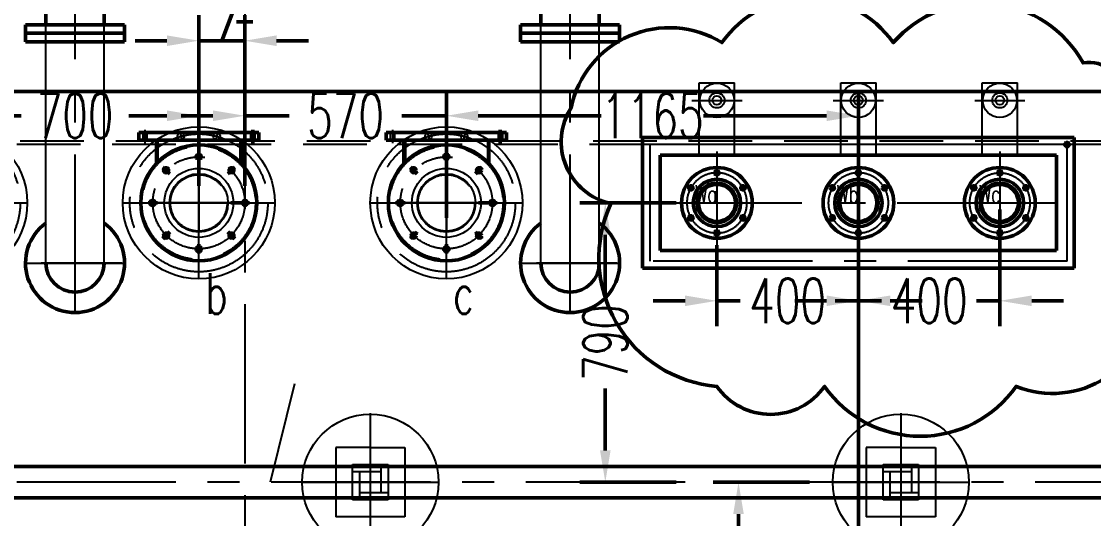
# Model space of a CAD drawing. Header units: millimetres. Extents: x 71406 to 93150, y 2492 to 17792.
# Drawn here: x 76297 to 79328, y 6740 to 8147 of the extents above; entities that cross this region are included whole.
import ezdxf

# ---------------------------------------------------------------- set-up
doc = ezdxf.new("R2010")
doc.units = ezdxf.units.MM
doc.header["$LTSCALE"] = 360
for name, pattern in [('ACAD_ISO04W100', [30, 24, -3, 0, -3]), ('CENTER', [2, 1.25, -0.25, 0.25, -0.25]), ('CENTER2', [28.575, 19.05, -3.175, 3.175, -3.175]), ('DASHED', [0.75, 0.5, -0.25]), ('PHANTOM', [2.5, 1.25, -0.25, 0.25, -0.25, 0.25, -0.25]), ('PHANTOM2', [1.25, 0.625, -0.125, 0.125, -0.125, 0.125, -0.125])]:
    doc.linetypes.add(name, pattern=pattern)
for name, color, linetype, lineweight in [('0粗实线层', 7, 'Continuous', 50), ('1虚线层', 5, 'DASHED', 25), ('2中心线层', 1, 'CENTER', 25), ('3双点划线层', 4, 'PHANTOM', 25), ('5文字层', 6, 'Continuous', 25), ('6标注层', 3, 'Continuous', 25)]:
    doc.layers.add(name, color=color, linetype=linetype, lineweight=lineweight)
for name, color, linetype in [('3', 1, 'PHANTOM2'), ('3中心线层', 1, 'ACAD_ISO04W100'), ('4', 2, 'Continuous'), ('5', 3, 'Continuous'), ('中心线', 1, 'CENTER2')]:
    doc.layers.add(name, color=color, linetype=linetype)
doc.styles.add('DFT', font='txt.shx', dxfattribs={"width": 0.67, "height": 5, "bigfont": 'dft.shx'})
doc.styles.get("Standard").update_dxf_attribs({"font": 'txt.shx', "width": 0.67, "bigfont": 'hztxt.shx'})
doc.styles.add('TH_GBDIM', font='txt.shx', dxfattribs={"width": 0.67, "bigfont": 'hztxt.shx'})
doc.dimstyles.new('TH_GBDIM', dxfattribs={"dimscale": 36, "dimtxt": 3.5, "dimasz": 2.5, "dimexe": 2, "dimexo": 0, "dimgap": 1.5, "dimtad": 0, "dimtoh": 1, "dimdec": 1, "dimdsep": 46, "dimtxsty": 'TH_GBDIM', "dimcen": 2.5, "dimclrd": 3, "dimclre": 3, "dimclrt": 6, "dimadec": 0, "dimazin": 2, "dimtfac": 0.714286, "dimtdec": 1, "dimtmove": 0, "dimatfit": 3, "dimfxl": 2, "dimtzin": 0, "dimlwd": -1, "dimlwe": -1, "dimarcsym": 0})

# ---------------------------------------------------------------- blocks, each defined once
blk = doc.blocks.new('A$C081C12F3')
blk.add_line((2751.4, 2404.2), (-3098.6, 2404.2))
at = {"layer": '1虚线层'}
for p, q in [((2611.4, 2264.2), (-2958.6, 2264.2)), ((2601.4, 2254.2), (-2948.6, 2254.2))]:
    blk.add_line(p, q, dxfattribs=at)
blk = doc.blocks.new('A$C549328E6')
at = {"layer": '2中心线层', "color": 1}
for p, q in [((195.5, 497.5), (195.5, 106.5)), ((0, 302), (391, 302))]:
    blk.add_line(p, q, dxfattribs=at)
at = {"layer": '4'}
for p, q in [((97.5, 400), (97.5, 204)), ((195.5, 400), (97.5, 400)), ((195.5, 400), (293.5, 400)), ((293.5, 400), (293.5, 204)), ((145.5, 352), (245.5, 352)), ((145.5, 252), (145.5, 352)), ((225.5, 352), (225.5, 272)), ((245.5, 352), (245.5, 252)), ((145.5, 332), (225.5, 332)), ((165.5, 252), (165.5, 332)), ((245.5, 252), (145.5, 252)), ((245.5, 272), (165.5, 272)), ((293.5, 204), (97.5, 204))]:
    blk.add_line(p, q, dxfattribs=at)
blk.add_circle((195.5, 302), 192.5, dxfattribs=at)
blk = doc.blocks.new('中压升高座')
blk.add_line((3746.1, 2059.1), (3746.1, 2006.1))
blk.add_line((3746.1, 2059.1), (3746.1, 2006.1))
for centre, radius in [((3746.1, 1984.1), 215), ((3695.6, 2172.4), 9.5), ((3796.6, 2172.4), 9.5)]:
    blk.add_circle(centre, radius)
at = {"color": 2}
for radius in [97.5, 82.5]:
    blk.add_circle((3746.1, 1984.1), radius, dxfattribs=at)
at = {"layer": '0粗实线层'}
for p, q in [((3576.1, 2161.1), (3576.1, 2183.1)), ((3576.1, 2183.1), (3916.1, 2183.1)), ((3916.1, 2183.1), (3916.1, 2161.1)), ((3916.1, 2161.1), (3576.1, 2161.1)), ((3626.1, 2161.1), (3626.1, 2095.9)), ((3866.1, 2161.1), (3866.1, 2095.9))]:
    blk.add_line(p, q, dxfattribs=at)
at = {"layer": '0粗实线层', "color": 1}
blk.add_line((3898.6, 2190.8), (3898.6, 2153), dxfattribs=at)
at = {"layer": '0粗实线层', "color": 1, "linetype": 'CENTER'}
for p, q in [((3746.1, 2127.7), (3746.1, 2100.5)), ((3644.6, 2085.6), (3663.8, 2066.4)), ((3847.6, 2085.6), (3828.4, 2066.4)), ((3602.5, 1984.1), (3629.7, 1984.1)), ((3864, 1984.1), (3836.8, 1984.1)), ((3889.7, 1984.1), (3862.5, 1984.1)), ((3644.6, 1882.5), (3663.8, 1901.8)), ((3847.6, 1882.5), (3828.4, 1901.8)), ((3746.1, 1840.5), (3746.1, 1867.7))]:
    blk.add_line(p, q, dxfattribs=at)
at = {"layer": '0粗实线层'}
for centre, radius in [((3746.1, 1984.1), 164), ((3746.1, 2114.7), 7), ((3653.7, 2076.5), 7), ((3838.5, 2076.5), 7), ((3615.4, 1984.1), 7), ((3876.8, 1984.1), 7), ((3653.7, 1891.7), 7), ((3838.5, 1891.7), 7), ((3746.1, 1853.4), 7)]:
    blk.add_circle(centre, radius, dxfattribs=at)
at = {"layer": '1虚线层', "color": 5}
for p, q in [((3587.6, 2183.1), (3587.6, 2161.1)), ((3599.6, 2183.1), (3599.6, 2161.1)), ((3892.6, 2183.1), (3892.6, 2161.1)), ((3904.6, 2183.1), (3904.6, 2161.1)), ((3630.1, 2161.1), (3630.1, 2100)), ((3862.1, 2161.1), (3862.1, 2100))]:
    blk.add_line(p, q, dxfattribs=at)
blk.add_circle((3746.1, 1984.1), 160, dxfattribs=at)
at = {"layer": '2中心线层', "color": 1}
for p, q in [((3593.6, 2190.8), (3593.6, 2153)), ((3898.6, 2190.8), (3898.6, 2153))]:
    blk.add_line(p, q, dxfattribs=at)
at = {"layer": '2中心线层'}
for p, q in [((3746.1, 1769.1), (3746.1, 2199.1)), ((3693.2, 2181.6), (3698.1, 2163.3)), ((3799, 2181.6), (3794.1, 2163.3)), ((3531.1, 1984.1), (3961.1, 1984.1)), ((3611.1, 1984.1), (3881.1, 1984.1)), ((3881.1, 1984.1), (3611.1, 1984.1))]:
    blk.add_line(p, q, dxfattribs=at)
for radius in [195, 130]:
    blk.add_circle((3746.1, 1984.1), radius, dxfattribs=at)
at = {"layer": '3双点划线层', "color": 4}
blk.add_circle((3746.1, 1984.1), 80, dxfattribs=at)
at = {"layer": '中心线'}
for p, q in [((3746.1, 1912.9), (3746.1, 2063.5)), ((3746.1, 1912.9), (3746.1, 2063.5)), ((3746.1, 2055.2), (3746.1, 1904.6)), ((3746.1, 2055.2), (3746.1, 1904.6))]:
    blk.add_line(p, q, dxfattribs=at)
blk = doc.blocks.new('WY-FL')
blk.add_circle((-4796.1, 1328.2), 100)
at = {"color": 4}
for radius in [67, 56]:
    blk.add_circle((-4796.1, 1328.2), radius, dxfattribs=at)
at = {"color": 0}
for centre, radius in [((-4796.1, 1413.2), 6), ((-4796.1, 1413.2), 6), ((-4869.7, 1370.7), 6), ((-4869.7, 1370.7), 6), ((-4796.1, 1328.2), 52.5), ((-4796.1, 1328.2), 52.5), ((-4722.5, 1370.7), 6), ((-4869.7, 1285.7), 6), ((-4869.7, 1285.7), 6), ((-4722.5, 1285.7), 6), ((-4722.5, 1285.7), 6), ((-4796.1, 1243.2), 6), ((-4796.1, 1243.2), 6)]:
    blk.add_circle(centre, radius, dxfattribs=at)
at = {"layer": '2中心线层'}
blk.add_line((-4796.1, 1473.2), (-4796.1, 1183.2), dxfattribs=at)
at = {"layer": '3中心线层'}
blk.add_circle((-4796.1, 1328.2), 85, dxfattribs=at)
blk.add_circle((-4796.1, 1328.2), 85, dxfattribs=at)
blk.add_circle((-4796.1, 1328.2), 85, dxfattribs=at)
blk = doc.blocks.new('A$C209D22CB')
at = {"color": 6}
blk.add_circle((800, 420), 6, dxfattribs=at)
at = {"layer": '0粗实线层', "color": 0}
for p, q in [((820, 440), (-400, 440)), ((-400, 440), (-400, 70)), ((820, 70), (820, 440)), ((770, 390), (-350, 390)), ((-350, 390), (-350, 120)), ((770, 120), (770, 390)), ((770, 120), (-350, 120)), ((820, 70), (-400, 70))]:
    blk.add_line(p, q, dxfattribs=at)
at = {"layer": '2中心线层'}
for p, q in [((210, 70), (210, 440)), ((-400, 255), (820, 255))]:
    blk.add_line(p, q, dxfattribs=at)
at = {"layer": '2中心线层', "color": 1}
for p, q in [((800, 420), (-380, 420)), ((-380, 420), (-380, 90)), ((800, 90), (800, 420)), ((800, 90), (-380, 90))]:
    blk.add_line(p, q, dxfattribs=at)
at = {"xscale": -1}
for p in [(-4986.1, -1073.2), (-4586.1, -1073.2)]:
    blk.add_blockref('WY-FL', p, dxfattribs=at)
blk.add_blockref('WY-FL', (5406.1, -1073.2))
at = {"layer": '5文字层', "style": 'DFT', "width": 0.67}
for s, p in [('Wa', (-251.3, 255)), ('Wb', (148.7, 255)), ('Wc', (551.3, 255))]:
    blk.add_text(s, height=50, dxfattribs=at).set_placement(p)
blk = doc.blocks.new('低压侧联管')
at = {"color": 0}
for centre, radius, start, end in [((-485, -850), 140, 126.1063, 53.8937), ((915, -850), 140, 126.1063, 53.8937), ((-485, -850), 82.5, 180, 0), ((915, -850), 82.5, 180, 0)]:
    blk.add_arc(centre, radius, start, end, dxfattribs=at)
at = {"layer": '0粗实线层', "color": 0}
for p, q in [((-567.5, -176), (-567.5, -100)), ((-402.5, -176), (-402.5, -100)), ((832.5, -176), (832.5, -100)), ((997.5, -176), (997.5, -100)), ((-625, -176), (-345, -176)), ((-625, -224), (-625, -176)), ((-345, -224), (-345, -176)), ((-28, -167.5), (18, -167.5)), ((775, -176), (1055, -176)), ((775, -224), (775, -176)), ((1055, -224), (1055, -176)), ((-625, -200), (-345, -200)), ((-597.4, -200), (-377.4, -200)), ((775, -200), (1055, -200)), ((802.6, -200), (1022.6, -200)), ((-625, -224), (-345, -224)), ((775, -224), (1055, -224))]:
    blk.add_line(p, q, dxfattribs=at)
at = {"layer": '2中心线层'}
for p, q in [((-485, -993), (-485, -11.3)), ((915, -993), (915, -11.3)), ((-485, -935.5), (-485, -764.5)), ((915, -935.5), (915, -764.5)), ((-628, -850), (-342, -850)), ((-570.5, -850), (-399.5, -850)), ((772, -850), (1058, -850)), ((829.5, -850), (1000.5, -850))]:
    blk.add_line(p, q, dxfattribs=at)
at = {"layer": '3'}
for p, q in [((-355.3, -850), (-614.5, -850)), ((-352.8, -850), (-612.1, -850)), ((-352.7, -850), (-612, -850)), ((1044.7, -850), (785.5, -850)), ((1047.2, -850), (787.9, -850)), ((1047.3, -850), (788, -850))]:
    blk.add_line(p, q, dxfattribs=at)
at = {"layer": '5', "color": 0}
for p, q in [((-567.5, -850), (-567.5, -174)), ((-402.5, -850), (-402.5, -174)), ((832.5, -850), (832.5, -174)), ((997.5, -850), (997.5, -174))]:
    blk.add_line(p, q, dxfattribs=at)
blk = doc.blocks.new('*D881')
at = {"layer": '0粗实线层', "color": 3, "transparency": 16777216}
for p, q in [((76098.4, 7655.3), (76098.4, 7951.8)), ((76798.4, 7681.8), (76798.4, 7951.8)), ((76188.4, 7879.8), (76295.9, 7879.8)), ((76708.4, 7879.8), (76600.8, 7879.8))]:
    blk.add_line(p, q, dxfattribs=at)
for points in [[(76188.4, 7894.8), (76188.4, 7864.8), (76098.4, 7879.8)], [(76708.4, 7894.8), (76708.4, 7864.8), (76798.4, 7879.8)]]:
    blk.add_solid(points, dxfattribs=at)
at = {"layer": 'Defpoints', "color": 0, "transparency": 16777216}
for p in [(76798.4, 7879.8), (76798.4, 7681.8), (76098.4, 7655.3)]:
    blk.add_point(p, dxfattribs=at)
at = {"layer": '0粗实线层', "color": 6, "transparency": 16777216, "insert": (76448.4, 7879.8), "char_height": 126, "attachment_point": 5, "style": 'TH_GBDIM'}
blk.add_mtext('700', dxfattribs=at)
blk = doc.blocks.new('*D882')
at = {"layer": '0粗实线层', "color": 3, "transparency": 16777216}
for p, q in [((76863.4, 8092), (76941.9, 8301.3)), ((76941.9, 8301.3), (77049.9, 8301.3)), ((76798.4, 7681.8), (76798.4, 8164)), ((76928.4, 7894), (76928.4, 8164)), ((76708.4, 8092), (76618.4, 8092)), ((76798.4, 8092), (76928.4, 8092)), ((76798.4, 8092), (76928.4, 8092)), ((77018.4, 8092), (77108.4, 8092))]:
    blk.add_line(p, q, dxfattribs=at)
for points in [[(76708.4, 8107), (76708.4, 8077), (76798.4, 8092)], [(77018.4, 8107), (77018.4, 8077), (76928.4, 8092)]]:
    blk.add_solid(points, dxfattribs=at)
at = {"layer": 'Defpoints', "color": 0, "transparency": 16777216}
for p in [(76928.4, 8092), (76928.4, 7894), (76798.4, 7681.8)]:
    blk.add_point(p, dxfattribs=at)
at = {"layer": '0粗实线层', "color": 6, "transparency": 16777216, "insert": (77195.3, 8301.3), "char_height": 126, "attachment_point": 5, "style": 'TH_GBDIM'}
blk.add_mtext('130', dxfattribs=at)
blk = doc.blocks.new('*D844')
at = {"layer": '0粗实线层', "color": 3, "transparency": 16777216}
for p, q in [((76928.4, 7681.8), (76928.4, 7951.8)), ((77498.4, 7681.8), (77498.4, 7951.8)), ((76838.4, 7879.8), (76748.4, 7879.8)), ((76928.4, 7879.8), (77053.8, 7879.8)), ((77498.4, 7879.8), (77372.9, 7879.8)), ((77588.4, 7879.8), (77678.4, 7879.8))]:
    blk.add_line(p, q, dxfattribs=at)
for points in [[(76838.4, 7894.8), (76838.4, 7864.8), (76928.4, 7879.8)], [(77588.4, 7894.8), (77588.4, 7864.8), (77498.4, 7879.8)]]:
    blk.add_solid(points, dxfattribs=at)
at = {"layer": 'Defpoints', "color": 0, "transparency": 16777216}
for p in [(77498.4, 7879.8), (76928.4, 7681.8), (77498.4, 7681.8)]:
    blk.add_point(p, dxfattribs=at)
at = {"layer": '0粗实线层', "color": 6, "transparency": 16777216, "insert": (77213.4, 7879.8), "char_height": 126, "attachment_point": 5, "style": 'TH_GBDIM'}
blk.add_mtext('570', dxfattribs=at)
blk = doc.blocks.new('*D883')
at = {"layer": '0粗实线层', "color": 3, "transparency": 16777216}
for p, q in [((77498.4, 7590.9), (77498.4, 7951.8)), ((78663.4, 7602.3), (78663.4, 7951.8)), ((77588.4, 7879.8), (77936.5, 7879.8)), ((78573.4, 7879.8), (78225.2, 7879.8))]:
    blk.add_line(p, q, dxfattribs=at)
for points in [[(77588.4, 7894.8), (77588.4, 7864.8), (77498.4, 7879.8)], [(78573.4, 7894.8), (78573.4, 7864.8), (78663.4, 7879.8)]]:
    blk.add_solid(points, dxfattribs=at)
at = {"layer": 'Defpoints', "color": 0, "transparency": 16777216}
for p in [(78663.4, 7879.8), (77498.4, 7590.9), (78663.4, 7602.3)]:
    blk.add_point(p, dxfattribs=at)
at = {"layer": '0粗实线层', "color": 6, "transparency": 16777216, "insert": (78080.9, 7879.8), "char_height": 126, "attachment_point": 5, "style": 'TH_GBDIM'}
blk.add_mtext('1165', dxfattribs=at)
blk = doc.blocks.new('*D884')
at = {"layer": '0粗实线层', "color": 3, "transparency": 16777216}
for p, q in [((78663.4, 7542.3), (78663.4, 4979.3)), ((79063.4, 4713.8), (79063.4, 5123.3)), ((78573.4, 5051.3), (78483.4, 5051.3)), ((78663.4, 5051.3), (78729.1, 5051.3)), ((79063.4, 5051.3), (78997.6, 5051.3)), ((79153.4, 5051.3), (79243.4, 5051.3))]:
    blk.add_line(p, q, dxfattribs=at)
for points in [[(78573.4, 5066.3), (78573.4, 5036.3), (78663.4, 5051.3)], [(79153.4, 5066.3), (79153.4, 5036.3), (79063.4, 5051.3)]]:
    blk.add_solid(points, dxfattribs=at)
at = {"layer": 'Defpoints', "color": 0, "transparency": 16777216}
for p in [(78663.4, 7542.3), (79063.4, 5051.3), (79063.4, 4713.8)]:
    blk.add_point(p, dxfattribs=at)
at = {"layer": '0粗实线层', "color": 6, "transparency": 16777216, "insert": (78863.4, 5051.3), "char_height": 126, "attachment_point": 5, "style": 'TH_GBDIM'}
blk.add_mtext('400', dxfattribs=at)
blk = doc.blocks.new('*D893')
at = {"layer": '0粗实线层', "color": 3, "transparency": 16777216}
for p, q in [((78148.5, 7633.3), (77875.8, 7633.3)), ((77947.8, 7543.3), (77947.8, 7368.5)), ((77947.8, 6933.3), (77947.8, 7108.1)), ((78148.5, 6843.3), (77875.8, 6843.3))]:
    blk.add_line(p, q, dxfattribs=at)
for points in [[(77932.8, 7543.3), (77962.8, 7543.3), (77947.8, 7633.3)], [(77932.8, 6933.3), (77962.8, 6933.3), (77947.8, 6843.3)]]:
    blk.add_solid(points, dxfattribs=at)
at = {"layer": 'Defpoints', "color": 0, "transparency": 16777216}
for p in [(78148.5, 7633.3), (77947.8, 6843.3), (78148.5, 6843.3)]:
    blk.add_point(p, dxfattribs=at)
at = {"layer": '0粗实线层', "color": 6, "transparency": 16777216, "insert": (77947.8, 7238.3), "char_height": 126, "attachment_point": 5, "rotation": 90, "style": 'TH_GBDIM'}
blk.add_mtext('790', dxfattribs=at)
blk = doc.blocks.new('*D894')
at = {"layer": '0粗实线层', "color": 3, "transparency": 16777216}
for p, q in [((78525.1, 6843.3), (78252.4, 6843.3)), ((78324.4, 6753.3), (78324.4, 6637.8)), ((78324.4, 6203.3), (78324.4, 6318.8)), ((78525.1, 6113.3), (78252.4, 6113.3))]:
    blk.add_line(p, q, dxfattribs=at)
for points in [[(78309.4, 6753.3), (78339.4, 6753.3), (78324.4, 6843.3)], [(78309.4, 6203.3), (78339.4, 6203.3), (78324.4, 6113.3)]]:
    blk.add_solid(points, dxfattribs=at)
at = {"layer": 'Defpoints', "color": 0, "transparency": 16777216}
for p in [(78525.1, 6843.3), (78324.4, 6113.3), (78525.1, 6113.3)]:
    blk.add_point(p, dxfattribs=at)
at = {"layer": '0粗实线层', "color": 6, "transparency": 16777216, "insert": (78324.4, 6478.3), "char_height": 126, "attachment_point": 5, "rotation": 90, "style": 'TH_GBDIM'}
blk.add_mtext('730', dxfattribs=at)
blk = doc.blocks.new('*D895')
at = {"layer": '0粗实线层', "color": 3, "transparency": 16777216}
for p, q in [((81169, 8504.7), (81169, 3126.7)), ((73368.4, 3512.3), (73368.4, 3126.7)), ((73458.4, 3198.7), (77081, 3198.7)), ((81079, 3198.7), (77456.4, 3198.7))]:
    blk.add_line(p, q, dxfattribs=at)
for points in [[(73458.4, 3213.7), (73458.4, 3183.7), (73368.4, 3198.7)], [(81079, 3213.7), (81079, 3183.7), (81169, 3198.7)]]:
    blk.add_solid(points, dxfattribs=at)
at = {"layer": 'Defpoints', "color": 0, "transparency": 16777216}
for p in [(81169, 8504.7), (73368.4, 3512.3), (81169, 3198.7)]:
    blk.add_point(p, dxfattribs=at)
at = {"layer": '0粗实线层', "color": 6, "transparency": 16777216, "insert": (77268.7, 3198.7), "char_height": 126, "attachment_point": 5, "style": 'TH_GBDIM'}
blk.add_mtext('7801', dxfattribs=at)
blk = doc.blocks.new('*D902')
at = {"layer": '0粗实线层', "color": 3, "transparency": 16777216}
for p, q in [((78663.4, 7542.3), (78663.4, 7284.4)), ((78263.4, 7513.9), (78263.4, 7284.4)), ((78173.4, 7356.4), (78083.4, 7356.4)), ((78263.4, 7356.4), (78329.1, 7356.4)), ((78663.4, 7356.4), (78597.6, 7356.4)), ((78753.4, 7356.4), (78843.4, 7356.4))]:
    blk.add_line(p, q, dxfattribs=at)
for points in [[(78173.4, 7371.4), (78173.4, 7341.4), (78263.4, 7356.4)], [(78753.4, 7371.4), (78753.4, 7341.4), (78663.4, 7356.4)]]:
    blk.add_solid(points, dxfattribs=at)
at = {"layer": 'Defpoints', "color": 0, "transparency": 16777216}
for p in [(78663.4, 7542.3), (78263.4, 7513.9), (78663.4, 7356.4)]:
    blk.add_point(p, dxfattribs=at)
at = {"layer": '0粗实线层', "color": 6, "transparency": 16777216, "insert": (78463.4, 7356.4), "char_height": 126, "attachment_point": 5, "style": 'TH_GBDIM'}
blk.add_mtext('400', dxfattribs=at)
blk = doc.blocks.new('*D903')
at = {"layer": '0粗实线层', "color": 3, "transparency": 16777216}
for p, q in [((78663.4, 7614.7), (78663.4, 7284.4)), ((79063.4, 7614.7), (79063.4, 7284.4)), ((78573.4, 7356.4), (78483.4, 7356.4)), ((78663.4, 7356.4), (78729.1, 7356.4)), ((79063.4, 7356.4), (78997.6, 7356.4)), ((79153.4, 7356.4), (79243.4, 7356.4))]:
    blk.add_line(p, q, dxfattribs=at)
for points in [[(78573.4, 7371.4), (78573.4, 7341.4), (78663.4, 7356.4)], [(79153.4, 7371.4), (79153.4, 7341.4), (79063.4, 7356.4)]]:
    blk.add_solid(points, dxfattribs=at)
at = {"layer": 'Defpoints', "color": 0, "transparency": 16777216}
for p in [(78663.4, 7614.7), (79063.4, 7614.7), (79063.4, 7356.4)]:
    blk.add_point(p, dxfattribs=at)
at = {"layer": '0粗实线层', "color": 6, "transparency": 16777216, "insert": (78863.4, 7356.4), "char_height": 126, "attachment_point": 5, "style": 'TH_GBDIM'}
blk.add_mtext('400', dxfattribs=at)

msp = doc.modelspace()

# ---------------------------------------------------------------- linework, layer by layer
at = {"layer": '0粗实线层'}
for p, q in [((79613.351, 6887.795), (75500.844, 6887.795)), ((79613.351, 6798.795), (75500.844, 6798.795))]:
    msp.add_line(p, q, dxfattribs=at)
at = {"layer": '0粗实线层', "color": 1}
msp.add_lwpolyline([(77963.54, 7631.584, -0.52056705), (77850.875, 7902.21, -0.52056705), (78277.563, 8086.618, -0.52056705), (78761.781, 8086.618, -0.52056705), (79298.736, 8029.14, -0.52056705), (79404.21, 7928.554, -0.52056705), (79488.109, 7387.302, -0.52056705), (79488.109, 7360.958, -0.52056705), (79109.364, 7114.282, -0.52056705), (78567.614, 7114.282, -0.52056705), (78263.18, 7114.282, -0.52056705)], format="xyb", close=True, dxfattribs=at)
at = {"layer": '2中心线层'}
for p, q in [((76928.351, 10226.439), (76928.351, 3434.476)), ((78192.223, 7923.295), (78334.48, 7923.295)), ((78592.223, 7923.295), (78734.48, 7923.295)), ((78992.223, 7923.295), (79134.48, 7923.295)), ((79613.351, 6843.295), (73339.636, 6843.295))]:
    msp.add_line(p, q, dxfattribs=at)
at = {"layer": '4', "color": 7}
for p, q in [((78213.351, 7768.295), (78213.351, 7973.295)), ((78213.351, 7973.295), (78313.351, 7973.295)), ((78313.351, 7768.295), (78313.351, 7973.295)), ((78613.351, 7768.295), (78613.351, 7973.295)), ((78613.351, 7973.295), (78713.351, 7973.295)), ((78713.351, 7768.295), (78713.351, 7973.295)), ((79013.351, 7768.295), (79013.351, 7973.295)), ((79013.351, 7973.295), (79113.351, 7973.295)), ((79113.351, 7768.295), (79113.351, 7973.295))]:
    msp.add_line(p, q, dxfattribs=at)
for centre, radius in [((78263.351, 7923.295), 48.5), ((78263.351, 7923.295), 21.5), ((78663.351, 7923.295), 48.5), ((78663.351, 7923.295), 21.5), ((79063.351, 7923.295), 48.5), ((79063.351, 7923.295), 21.5), ((78263.351, 7923.295), 12.5), ((78663.351, 7923.295), 12.5), ((79063.351, 7923.295), 12.5)]:
    msp.add_circle(centre, radius, dxfattribs=at)
at = {"layer": '6标注层'}
msp.add_line((77068.915, 7121.101), (77000.117, 6843.295), dxfattribs=at)

# ---------------------------------------------------------------- block references
for p in [(72352.259, 5649.221), (73052.259, 5649.221), (73752.259, 5649.221)]:
    msp.add_blockref('中压升高座', p)
at = {"layer": '0粗实线层'}
for name, p in [('低压侧联管', (76933.362, 8313.291)), ('A$C081C12F3', (77102.001, 5544.049)), ('A$C209D22CB', (78453.351, 7378.295)), ('A$C549328E6', (77087.851, 6541.295)), ('A$C549328E6', (78587.851, 6541.295))]:
    msp.add_blockref(name, p, dxfattribs=at)

# ---------------------------------------------------------------- texts
at = {"layer": '5文字层', "width": 0.67}
for s, p in [('b', (76817.124, 7319.084)), ('c', (77517.124, 7319.084))]:
    msp.add_text(s, height=115.2, dxfattribs=at).set_placement(p)

# ---------------------------------------------------------------- dimensions: what is measured, and where the dimension line sits
at = {"layer": '0粗实线层'}
dim = msp.add_linear_dim(base=(81169.047, 3198.735), p1=(73368.351, 3512.295), p2=(81169.047, 8504.744), dimstyle='TH_GBDIM', override={"dimdec": 0}, dxfattribs=at)
dim.commit()
dim.dimension.update_dxf_attribs({"geometry": '*D895', "text_midpoint": (77268.699, 3198.735)})
dim = msp.add_linear_dim(base=(76928.351, 8091.973), p1=(76798.351, 7681.795), p2=(76928.351, 7893.98), dimstyle='TH_GBDIM', override={"dimtmove": 1}, dxfattribs=at)
dim.commit()
dim.dimension.update_dxf_attribs({"geometry": '*D882', "text_midpoint": (77103.86, 8301.261), "dimtype": 160})
for base, p1, p2, picture, middle in [((76798.351, 7879.789), (76098.351, 7655.295), (76798.351, 7681.795), '*D881', (76448.351, 7879.789)), ((77498.351, 7879.789), (76928.351, 7681.795), (77498.351, 7681.795), '*D844', (77213.351, 7879.789)), ((78663.351, 7879.789), (77498.351, 7590.931), (78663.351, 7602.292), '*D883', (78080.851, 7879.789))]:
    dim = msp.add_linear_dim(base=base, p1=p1, p2=p2, dimstyle='TH_GBDIM', dxfattribs=at)
    dim.commit()
    dim.dimension.update_dxf_attribs({"geometry": picture, "text_midpoint": middle})
for base, p1, p2, picture, middle in [((77947.772, 6843.295), (78148.488, 7633.295), (78148.488, 6843.295), '*D893', (77947.772, 7238.295)), ((78324.378, 6113.295), (78525.094, 6843.295), (78525.094, 6113.295), '*D894', (78324.378, 6478.295))]:
    dim = msp.add_linear_dim(base=base, p1=p1, p2=p2, angle=90, dimstyle='TH_GBDIM', dxfattribs=at)
    dim.commit()
    dim.dimension.update_dxf_attribs({"geometry": picture, "text_midpoint": middle})
for base, p1, p2, picture, middle in [((79063.351, 7356.41), (78663.351, 7614.74), (79063.351, 7614.74), '*D903', (78863.351, 7356.41)), ((78663.351, 7356.41), (78263.351, 7513.897), (78663.351, 7542.292), '*D902', (78463.351, 7356.41)), ((79063.351, 5051.267), (78663.351, 7542.292), (79063.351, 4713.771), '*D884', (78863.351, 5051.267))]:
    dim = msp.add_linear_dim(base=base, p1=p1, p2=p2, dimstyle='TH_GBDIM', dxfattribs=at)
    dim.commit()
    dim.dimension.update_dxf_attribs({"geometry": picture, "text_midpoint": middle, "dimtype": 160})

doc.saveas('drawing.dxf')
